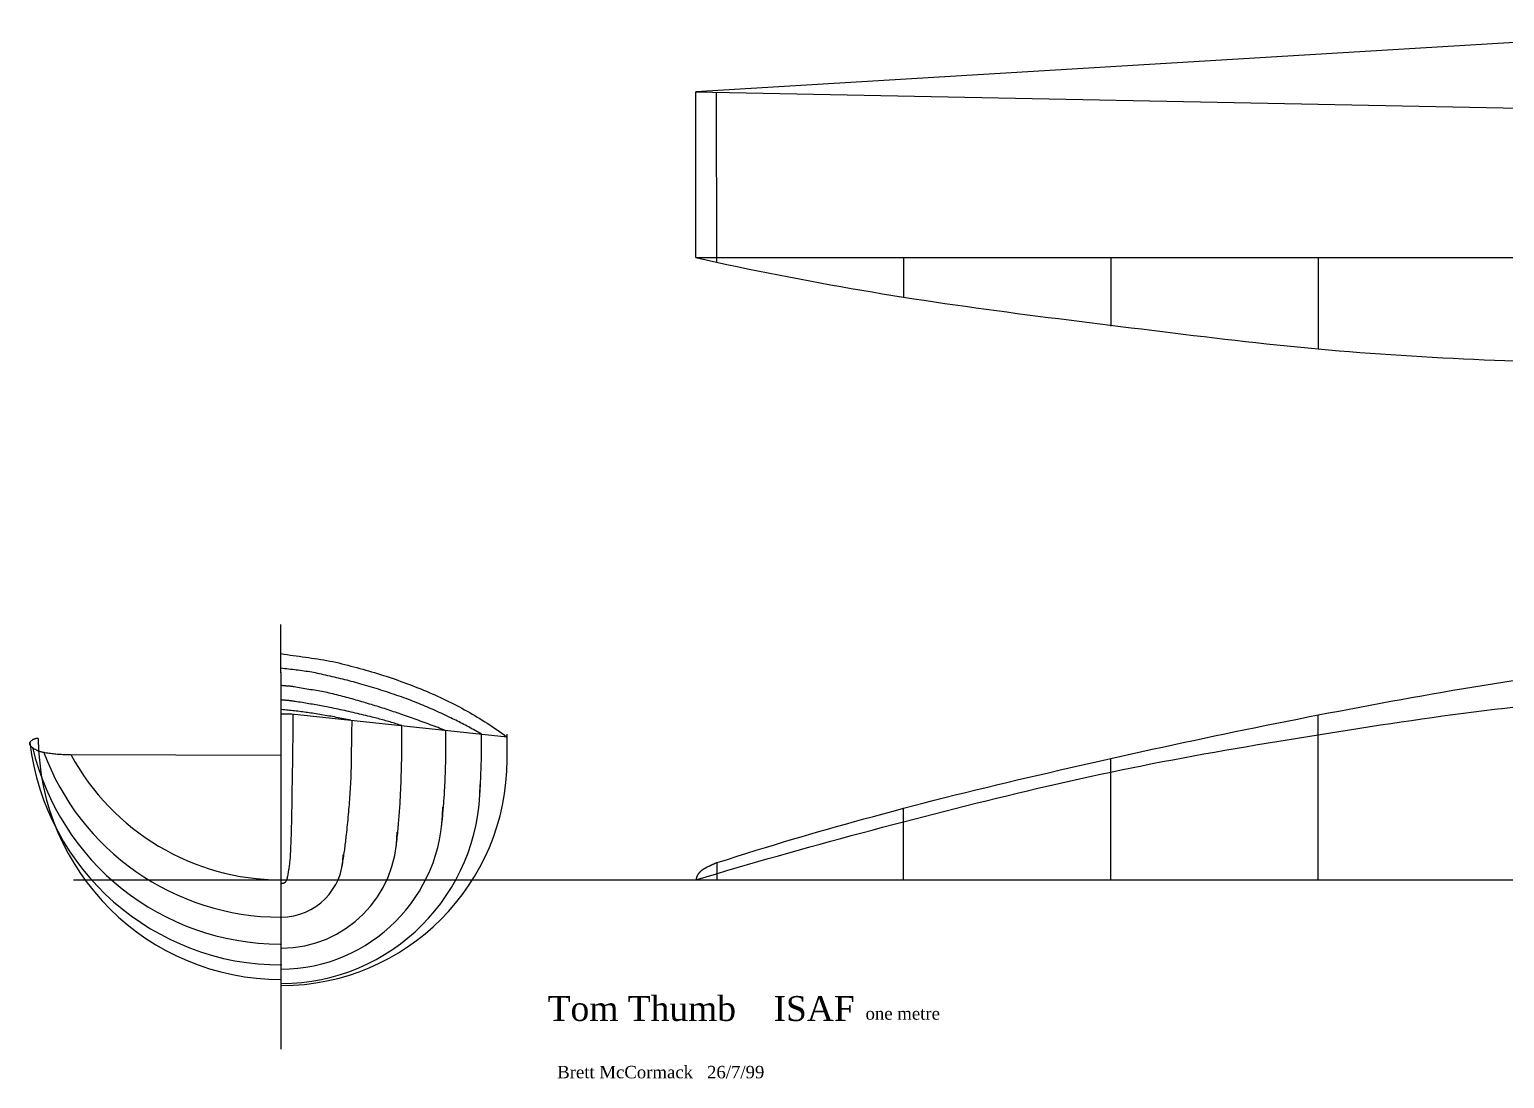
# Model space of a CAD drawing. Extents: x -12 to 127, y -11 to 45.
# Drawn here: x -12.1 to 59, y -9.6 to 41 of the extents above; entities that cross this region are included whole.
import ezdxf
from ezdxf.enums import TextEntityAlignment as Align

# ---------------------------------------------------------------- set-up
doc = ezdxf.new("R2010")
doc.units = 0
doc.layers.get('0').update_dxf_attribs({"linetype": 'CONTINUOUS'})
doc.styles.add('_TCW_TXTSTY_5', font='TIMES.TTF', dxfattribs={"height": 1})
doc.styles.add('_TCW_TXTSTY_6', font='TIMES.TTF', dxfattribs={"height": 2})

# ---------------------------------------------------------------- blocks, each defined once
blk = doc.blocks.new('*C0')
at = {"color": 7, "linetype": 'CONTINUOUS', "flags": 128}
blk.add_lwpolyline([(-11.699702, 6.816544), (-11.722538, 6.818459), (-11.745714, 6.818835), (-11.769133, 6.81772), (-11.792696, 6.815162), (-11.816306, 6.811208), (-11.839865, 6.805907), (-11.863276, 6.799305), (-11.886439, 6.791451), (-11.909257, 6.782393), (-11.931633, 6.772177), (-11.953469, 6.760852), (-11.974666, 6.748465), (-11.995126, 6.735064), (-12.014753, 6.720697), (-12.033447, 6.705411), (-12.051112, 6.689255), (-12.067649, 6.672275), (-12.08296, 6.65452), (-12.096947, 6.636036), (-12.109513, 6.616873), (-12.115676, 6.604557), (-12.11959, 6.591839), (-12.121399, 6.578785), (-12.121249, 6.565463), (-12.119282, 6.551939), (-12.115645, 6.538282), (-12.110481, 6.524559), (-12.103935, 6.510836), (-12.096151, 6.497181), (-12.087274, 6.483662), (-12.077449, 6.470345), (-12.06682, 6.457298), (-12.055531, 6.444588), (-12.043727, 6.432283), (-12.031552, 6.42045), (-12.019151, 6.409155), (-12.006669, 6.398467), (-11.994249, 6.388452), (-11.982037, 6.379179), (-11.970177, 6.370713), (-11.946243, 6.354572), (-11.921907, 6.338939), (-11.897189, 6.323821), (-11.872106, 6.309223), (-11.846678, 6.295153), (-11.820923, 6.281617), (-11.79486, 6.268622), (-11.768508, 6.256175), (-11.741885, 6.244281), (-11.71501, 6.232949), (-11.687901, 6.222183), (-11.660578, 6.211991), (-11.633059, 6.20238), (-11.605363, 6.193356), (-11.577508, 6.184926), (-11.549513, 6.177096), (-11.521397, 6.169872), (-11.493178, 6.163263), (-11.464876, 6.157273), (-11.436508, 6.15191), (-11.371525, 6.140671), (-11.306416, 6.130034), (-11.241188, 6.119999), (-11.175851, 6.110566), (-11.110411, 6.101738), (-11.044879, 6.093514), (-10.979263, 6.085896), (-10.91357, 6.078883), (-10.847809, 6.072477), (-10.781989, 6.066678), (-10.716119, 6.061487), (-10.650206, 6.056905), (-10.58426, 6.052932), (-10.518288, 6.049569), (-10.452299, 6.046817), (-10.386301, 6.044677), (-10.320304, 6.043149), (-10.254315, 6.042234), (-10.188344, 6.041932), (-10.122397, 6.042245)], dxfattribs=at)
blk = doc.blocks.new('*C1')
at = {"color": 7, "linetype": 'CONTINUOUS', "flags": 128}
blk.add_lwpolyline([(2.935875, 0.58304), (2.949418, 0.662083), (2.962704, 0.741174), (2.975731, 0.820311), (2.9885, 0.899493), (3.001011, 0.978719), (3.013263, 1.057988), (3.025257, 1.137298), (3.036991, 1.216648), (3.048467, 1.296036), (3.059683, 1.375462), (3.07064, 1.454925), (3.081337, 1.534422), (3.091774, 1.613953), (3.101951, 1.693517), (3.111868, 1.773111), (3.121525, 1.852735), (3.130921, 1.932388), (3.140056, 2.012069), (3.148931, 2.091775), (3.157544, 2.171506), (3.170362, 2.293064), (3.182952, 2.414649), (3.195309, 2.536261), (3.207427, 2.6579), (3.219299, 2.779566), (3.230921, 2.901257), (3.242286, 3.022973), (3.253388, 3.144714), (3.264222, 3.266479), (3.274781, 3.388269), (3.285059, 3.510081), (3.295051, 3.631916), (3.304751, 3.753774), (3.314153, 3.875653), (3.323251, 3.997554), (3.332038, 4.119476), (3.340511, 4.241418), (3.348661, 4.363381), (3.356484, 4.485362), (3.363973, 4.607363), (3.368767, 4.691884), (3.373034, 4.776428), (3.376813, 4.860992), (3.380146, 4.945576), (3.383071, 5.030178), (3.38563, 5.114795), (3.387861, 5.199426), (3.389805, 5.284069), (3.391501, 5.368722), (3.39299, 5.453384), (3.394311, 5.538053), (3.395505, 5.622726), (3.396612, 5.707403), (3.397671, 5.792081), (3.398722, 5.876758), (3.399805, 5.961433), (3.40096, 6.046105), (3.402228, 6.13077), (3.403647, 6.215428), (3.405259, 6.300077), (3.406655, 6.36958), (3.408017, 6.439083), (3.409344, 6.508587), (3.410637, 6.578092), (3.411895, 6.647598), (3.413119, 6.717104), (3.414309, 6.786611), (3.415465, 6.856119), (3.416586, 6.925627), (3.417673, 6.995135), (3.418726, 7.064644), (3.419744, 7.134154), (3.420728, 7.203664), (3.421677, 7.273175), (3.422592, 7.342686), (3.423473, 7.412197), (3.42432, 7.481709), (3.425132, 7.551221), (3.42591, 7.620733), (3.426653, 7.690246)], dxfattribs=at)
blk = doc.blocks.new('*C2')
at = {"color": 7, "linetype": 'CONTINUOUS', "flags": 128}
blk.add_lwpolyline([(7.743851, 2.565777), (7.752734, 2.650138), (7.761424, 2.73452), (7.769921, 2.818925), (7.778225, 2.90335), (7.786335, 2.987795), (7.794252, 3.072259), (7.801976, 3.156743), (7.809506, 3.241244), (7.816843, 3.325763), (7.823986, 3.410299), (7.830936, 3.494851), (7.837691, 3.579418), (7.844253, 3.664), (7.850622, 3.748597), (7.856796, 3.833206), (7.862777, 3.917829), (7.868563, 4.002464), (7.874156, 4.08711), (7.879555, 4.171767), (7.884759, 4.256434), (7.88967, 4.339951), (7.894336, 4.423481), (7.898765, 4.507025), (7.902966, 4.590582), (7.90695, 4.67415), (7.910724, 4.757729), (7.914297, 4.841318), (7.91768, 4.924916), (7.920881, 5.008523), (7.923909, 5.092137), (7.926773, 5.175758), (7.929482, 5.259384), (7.932047, 5.343016), (7.934474, 5.426651), (7.936775, 5.51029), (7.938957, 5.593932), (7.94103, 5.677575), (7.943004, 5.761219), (7.944886, 5.844863), (7.946687, 5.928506), (7.947972, 5.992659), (7.949125, 6.056816), (7.950143, 6.120976), (7.951029, 6.185139), (7.95178, 6.249305), (7.952399, 6.313473), (7.952884, 6.377642), (7.953236, 6.441813), (7.953454, 6.505985), (7.953539, 6.570157), (7.953491, 6.634329), (7.953309, 6.698501), (7.952994, 6.762672), (7.952545, 6.826842), (7.951963, 6.89101), (7.951248, 6.955176), (7.950399, 7.01934), (7.949417, 7.083501), (7.948301, 7.147658), (7.947052, 7.211812)], dxfattribs=at)
blk = doc.blocks.new('*C3')
at = {"color": 7, "linetype": 'CONTINUOUS', "flags": 128}
blk.add_lwpolyline([(9.585496, 4.072479), (9.590726, 4.15901), (9.595797, 4.245553), (9.600711, 4.332105), (9.605466, 4.418667), (9.610064, 4.505239), (9.614503, 4.59182), (9.618785, 4.678409), (9.622908, 4.765006), (9.626873, 4.851611), (9.63068, 4.938223), (9.634328, 5.024843), (9.637819, 5.111468), (9.641151, 5.198099), (9.644325, 5.284736), (9.647341, 5.371378), (9.650198, 5.458025), (9.652897, 5.544676), (9.655438, 5.63133), (9.657821, 5.717988), (9.660045, 5.804649), (9.661483, 5.865933), (9.662762, 5.927223), (9.663883, 5.988517), (9.664845, 6.049815), (9.66565, 6.111117), (9.666296, 6.172422), (9.666783, 6.233729), (9.667113, 6.295038), (9.667283, 6.356348), (9.667296, 6.417658), (9.66715, 6.478968), (9.666846, 6.540278), (9.666384, 6.601586), (9.665763, 6.662892), (9.664984, 6.724195), (9.664047, 6.785495), (9.662951, 6.846791), (9.661697, 6.908083), (9.660285, 6.96937), (9.658714, 7.030651)], dxfattribs=at)
blk = doc.blocks.new('*C4')
at = {"color": 7, "linetype": 'CONTINUOUS', "flags": 128}
blk.add_lwpolyline([(5.562913, 1.656573), (5.574202, 1.755346), (5.585223, 1.854153), (5.595979, 1.952992), (5.606467, 2.051862), (5.616688, 2.150763), (5.626642, 2.249692), (5.636329, 2.34865), (5.645749, 2.447634), (5.654901, 2.546644), (5.663786, 2.645679), (5.672403, 2.744738), (5.680752, 2.843819), (5.688834, 2.942921), (5.696648, 3.042044), (5.704194, 3.141186), (5.711472, 3.240347), (5.718482, 3.339524), (5.725224, 3.438718), (5.731697, 3.537927), (5.737902, 3.637149), (5.744533, 3.748499), (5.750812, 3.859869), (5.756754, 3.971258), (5.762373, 4.082665), (5.767685, 4.194088), (5.772704, 4.305527), (5.777445, 4.416979), (5.781923, 4.528445), (5.786152, 4.639921), (5.790147, 4.751408), (5.793922, 4.862905), (5.797494, 4.974409), (5.800876, 5.085919), (5.804082, 5.197436), (5.807129, 5.308956), (5.81003, 5.420479), (5.8128, 5.532004), (5.815454, 5.643529), (5.818007, 5.755054), (5.820473, 5.866577), (5.822097, 5.945076), (5.823551, 6.023579), (5.824834, 6.102088), (5.825948, 6.1806), (5.826891, 6.259115), (5.827664, 6.337633), (5.828267, 6.416154), (5.8287, 6.494676), (5.828963, 6.573199), (5.829056, 6.651723), (5.828978, 6.730247), (5.828731, 6.80877), (5.828313, 6.887292), (5.827725, 6.965813), (5.826967, 7.044331), (5.826039, 7.122847), (5.824941, 7.201359), (5.823672, 7.279868), (5.822234, 7.358372), (5.820625, 7.436871)], dxfattribs=at)
blk = doc.blocks.new('*C5')
at = {"color": 7, "linetype": 'CONTINUOUS', "flags": 128}
blk.add_lwpolyline([(-0.002073, 10.907321), (0.145935, 10.88389), (0.293863, 10.861457), (0.441708, 10.83984), (0.589462, 10.818859), (0.73712, 10.798332), (0.884676, 10.778078), (1.032125, 10.757915), (1.179459, 10.737662), (1.326675, 10.717138), (1.473765, 10.696161), (1.620724, 10.674551), (1.767546, 10.652124), (1.914226, 10.628702), (2.060757, 10.604101), (2.207134, 10.578142), (2.353351, 10.550641), (2.499401, 10.521419), (2.64528, 10.490293), (2.790981, 10.457083), (2.936499, 10.421607), (3.080252, 10.385131), (3.223918, 10.3482), (3.367483, 10.310784), (3.510932, 10.272852), (3.654248, 10.234376), (3.797418, 10.195325), (3.940425, 10.15567), (4.083256, 10.11538), (4.225895, 10.074427), (4.368326, 10.03278), (4.510535, 9.990409), (4.652507, 9.947286), (4.794227, 9.903379), (4.935679, 9.858659), (5.076848, 9.813097), (5.21772, 9.766663), (5.358279, 9.719326), (5.49851, 9.671058), (5.638398, 9.621828), (5.777928, 9.571607), (5.915828, 9.521056), (6.053533, 9.469849), (6.191022, 9.417962), (6.328272, 9.365366), (6.465261, 9.312036), (6.601967, 9.257945), (6.738367, 9.203066), (6.87444, 9.147374), (7.010162, 9.09084), (7.145512, 9.033439), (7.280468, 8.975145), (7.415007, 8.91593), (7.549106, 8.855768), (7.682745, 8.794633), (7.8159, 8.732498), (7.948549, 8.669336), (8.08067, 8.605122), (8.212241, 8.539827), (8.343239, 8.473426), (8.473642, 8.405893), (8.599041, 8.339627), (8.723959, 8.272379), (8.848386, 8.204156), (8.972309, 8.134965), (9.09572, 8.064811), (9.218606, 7.993702), (9.340959, 7.921645), (9.462766, 7.848645), (9.584018, 7.77471), (9.704704, 7.699847), (9.824812, 7.624061), (9.944333, 7.54736), (10.063256, 7.46975), (10.181571, 7.391239), (10.299266, 7.311831), (10.416331, 7.231535), (10.532755, 7.150357), (10.648528, 7.068303), (10.763639, 6.98538), (10.878078, 6.901595)], dxfattribs=at)
blk = doc.blocks.new('*C6')
at = {"color": 7, "linetype": 'CONTINUOUS', "flags": 128}
blk.add_lwpolyline([(9.661992, 7.030304), (9.586052, 7.074226), (9.509921, 7.117832), (9.433602, 7.16112), (9.357096, 7.204089), (9.280406, 7.246737), (9.203535, 7.289065), (9.126483, 7.33107), (9.049253, 7.372752), (8.971847, 7.414109), (8.894267, 7.455141), (8.816515, 7.495847), (8.738593, 7.536225), (8.660504, 7.576274), (8.582249, 7.615993), (8.503831, 7.655381), (8.425251, 7.694438), (8.346511, 7.733161), (8.267614, 7.77155), (8.188562, 7.809604), (8.109356, 7.847321), (8.012465, 7.893084), (7.915458, 7.938635), (7.818327, 7.983951), (7.721068, 8.02901), (7.623674, 8.073792), (7.526137, 8.118273), (7.428453, 8.162433), (7.330614, 8.206249), (7.232615, 8.2497), (7.134449, 8.292764), (7.036109, 8.335419), (6.93759, 8.377644), (6.838885, 8.419416), (6.739988, 8.460713), (6.640892, 8.501515), (6.541591, 8.541799), (6.442079, 8.581543), (6.34235, 8.620726), (6.242396, 8.659326), (6.142213, 8.697321), (6.032095, 8.738317), (5.92174, 8.778667), (5.81116, 8.8184), (5.700366, 8.857541), (5.589369, 8.89612), (5.478182, 8.934163), (5.366815, 8.971697), (5.25528, 9.008751), (5.143589, 9.045352), (5.031752, 9.081527), (4.919782, 9.117303), (4.80769, 9.152708), (4.695486, 9.18777), (4.583184, 9.222516), (4.470794, 9.256973), (4.358327, 9.29117), (4.245796, 9.325132), (4.133211, 9.358889), (4.020584, 9.392467), (3.907927, 9.425893), (3.803468, 9.456463), (3.699591, 9.486163), (3.596221, 9.515051), (3.493284, 9.543181), (3.390703, 9.57061), (3.288405, 9.597393), (3.186312, 9.623587), (3.084351, 9.649247), (2.982445, 9.674429), (2.88052, 9.699189), (2.7785, 9.723584), (2.67631, 9.747668), (2.573876, 9.771499), (2.47112, 9.795131), (2.367969, 9.818621), (2.264347, 9.842024), (2.160178, 9.865397), (2.055388, 9.888796), (1.949901, 9.912276), (1.843642, 9.935893), (1.753186, 9.95538), (1.6623, 9.973788), (1.571025, 9.991189), (1.479399, 10.007655), (1.387462, 10.023259), (1.295254, 10.038073), (1.202814, 10.05217), (1.110181, 10.065621), (1.017395, 10.078499), (0.924496, 10.090877), (0.831522, 10.102826), (0.738513, 10.11442), (0.64551, 10.12573), (0.55255, 10.136829), (0.459674, 10.147789), (0.36692, 10.158682), (0.27433, 10.169581), (0.181941, 10.180558), (0.089794, 10.191686), (-0.002073, 10.203036)], dxfattribs=at)
blk = doc.blocks.new('*C7')
at = {"color": 7, "linetype": 'CONTINUOUS', "flags": 128}
blk.add_lwpolyline([(7.947443, 7.191764), (7.852928, 7.228562), (7.758346, 7.265193), (7.663699, 7.301657), (7.568987, 7.337955), (7.474209, 7.374085), (7.379368, 7.410049), (7.284462, 7.445845), (7.189493, 7.481474), (7.094461, 7.516935), (6.999366, 7.552228), (6.904209, 7.587353), (6.80899, 7.62231), (6.71371, 7.657099), (6.618369, 7.691719), (6.522967, 7.726171), (6.427506, 7.760453), (6.331985, 7.794567), (6.236405, 7.828512), (6.140767, 7.862287), (6.04507, 7.895893), (5.956981, 7.926675), (5.868846, 7.957337), (5.780664, 7.987869), (5.692431, 8.018264), (5.604147, 8.048513), (5.515809, 8.078606), (5.427414, 8.108535), (5.338961, 8.138292), (5.250448, 8.167868), (5.161872, 8.197254), (5.073232, 8.226441), (4.984525, 8.255421), (4.895749, 8.284185), (4.806902, 8.312724), (4.717982, 8.341029), (4.628987, 8.369092), (4.539915, 8.396905), (4.450763, 8.424458), (4.36153, 8.451742), (4.272213, 8.47875), (4.176233, 8.50751), (4.081185, 8.535791), (3.986957, 8.563614), (3.893436, 8.591002), (3.800512, 8.61798), (3.708073, 8.644568), (3.616006, 8.67079), (3.5242, 8.696669), (3.432543, 8.722228), (3.340924, 8.747489), (3.249231, 8.772476), (3.157352, 8.79721), (3.065175, 8.821715), (2.972589, 8.846014), (2.879481, 8.870129), (2.78574, 8.894084), (2.691255, 8.9179), (2.595913, 8.941602), (2.499603, 8.965211), (2.402213, 8.98875), (2.317327, 9.008497), (2.23133, 9.027333), (2.144339, 9.04534), (2.056476, 9.062601), (1.967858, 9.079198), (1.878606, 9.095214), (1.78884, 9.11073), (1.698678, 9.12583), (1.608239, 9.140595), (1.517645, 9.155107), (1.427012, 9.16945), (1.336463, 9.183704), (1.246114, 9.197954), (1.156087, 9.21228), (1.066501, 9.226766), (0.977474, 9.241493), (0.889127, 9.256544), (0.801579, 9.272001), (0.714948, 9.287947), (0.629356, 9.304464), (0.597816, 9.310345), (0.566273, 9.315554), (0.534726, 9.320162), (0.503176, 9.324244), (0.471622, 9.327871), (0.440066, 9.331117), (0.408506, 9.334055), (0.376942, 9.336757), (0.345375, 9.339296), (0.313805, 9.341746), (0.282232, 9.344178), (0.250656, 9.346666), (0.219076, 9.349282), (0.187493, 9.352101), (0.155906, 9.355193), (0.124317, 9.358633), (0.092724, 9.362493), (0.061128, 9.366845), (0.029529, 9.371764), (-0.002073, 9.377321)], dxfattribs=at)
blk = doc.blocks.new('*C8')
at = {"color": 7, "linetype": 'CONTINUOUS', "flags": 128}
blk.add_lwpolyline([(5.826686, 7.436229), (5.755716, 7.459036), (5.684668, 7.481607), (5.613541, 7.503943), (5.542338, 7.526044), (5.47106, 7.547908), (5.399707, 7.569536), (5.328282, 7.590928), (5.256784, 7.612082), (5.185216, 7.632999), (5.113578, 7.653678), (5.041872, 7.674119), (4.970099, 7.694322), (4.89826, 7.714286), (4.826357, 7.734011), (4.75439, 7.753497), (4.68236, 7.772742), (4.610269, 7.791748), (4.538119, 7.810513), (4.465909, 7.829038), (4.393642, 7.847321), (4.292184, 7.872676), (4.190662, 7.897782), (4.089077, 7.922639), (3.98743, 7.94725), (3.885722, 7.971615), (3.783955, 7.995737), (3.682129, 8.019617), (3.580246, 8.043256), (3.478308, 8.066657), (3.376314, 8.08982), (3.274267, 8.112748), (3.172168, 8.135442), (3.070018, 8.157903), (2.967819, 8.180133), (2.86557, 8.202133), (2.763274, 8.223906), (2.660933, 8.245453), (2.558546, 8.266774), (2.456115, 8.287873), (2.353642, 8.30875), (2.270262, 8.325486), (2.186823, 8.341927), (2.103328, 8.358083), (2.01978, 8.373967), (1.93618, 8.389588), (1.852533, 8.404959), (1.76884, 8.420091), (1.685105, 8.434995), (1.60133, 8.449682), (1.517517, 8.464164), (1.43367, 8.478452), (1.34979, 8.492558), (1.265882, 8.506492), (1.181946, 8.520266), (1.097987, 8.533891), (1.014007, 8.547378), (0.930008, 8.560739), (0.845993, 8.573985), (0.761965, 8.587128), (0.677927, 8.600178), (0.644223, 8.605314), (0.610492, 8.610294), (0.576735, 8.615117), (0.542954, 8.619783), (0.509149, 8.624293), (0.475322, 8.628646), (0.441473, 8.632841), (0.407604, 8.636879), (0.373716, 8.64076), (0.33981, 8.644484), (0.305887, 8.64805), (0.271948, 8.651458), (0.237995, 8.654709), (0.204028, 8.657802), (0.170048, 8.660736), (0.136057, 8.663513), (0.102055, 8.666131), (0.068045, 8.668591), (0.034026, 8.670892), (0, 8.673035)], dxfattribs=at)
blk = doc.blocks.new('*C9')
at = {"color": 7, "linetype": 'CONTINUOUS', "flags": 128}
blk.add_lwpolyline([(3.37304, 7.69592), (3.284862, 7.714233), (3.196632, 7.73231), (3.108352, 7.750153), (3.020022, 7.76776), (2.931644, 7.785132), (2.843218, 7.802267), (2.754746, 7.819167), (2.666227, 7.835831), (2.577664, 7.852259), (2.489057, 7.86845), (2.400407, 7.884404), (2.311716, 7.900122), (2.222983, 7.915603), (2.13421, 7.930847), (2.045398, 7.945854), (1.956548, 7.960623), (1.86766, 7.975154), (1.778736, 7.989448), (1.689777, 8.003503), (1.600784, 8.017321), (1.522165, 8.029298), (1.443508, 8.041039), (1.364812, 8.052541), (1.286079, 8.063806), (1.207311, 8.074833), (1.128507, 8.085622), (1.04967, 8.096173), (0.9708, 8.106485), (0.891899, 8.11656), (0.812967, 8.126396), (0.734006, 8.135993), (0.655017, 8.145351), (0.576, 8.154471), (0.496957, 8.163351), (0.41789, 8.171993), (0.338798, 8.180395), (0.259683, 8.188557), (0.180547, 8.19648), (0.10139, 8.204164), (0.022213, 8.211607)], dxfattribs=at)
blk = doc.blocks.new('*C10')
at = {"color": 7, "linetype": 'CONTINUOUS', "flags": 128}
blk.add_lwpolyline([(21.0286, 0.829109), (21.517433, 0.986285), (21.9928, 1.137757), (22.456239, 1.284018), (22.909287, 1.425558), (23.353483, 1.562872), (23.790364, 1.69645), (24.22147, 1.826785), (24.648337, 1.95437), (25.072503, 2.079696), (25.495508, 2.203255), (25.918888, 2.325541), (26.344183, 2.447045), (26.772929, 2.56826), (27.206665, 2.689677), (27.646929, 2.811789), (28.095259, 2.935088), (28.553193, 3.060066), (29.022269, 3.187216), (29.504026, 3.31703), (30, 3.45), (30.496973, 3.581959), (30.99441, 3.712142), (31.492285, 3.840635), (31.990577, 3.967525), (32.489259, 4.092896), (32.988308, 4.216836), (33.4877, 4.339431), (33.98741, 4.460768), (34.487415, 4.580931), (34.987691, 4.700009), (35.488212, 4.818086), (35.988956, 4.935249), (36.489897, 5.051584), (36.991012, 5.167178), (37.492277, 5.282117), (37.993667, 5.396487), (38.495159, 5.510373), (38.996728, 5.623864), (39.498349, 5.737044), (40, 5.85), (40.498516, 5.961853), (40.997176, 6.073099), (41.495981, 6.18372), (41.994934, 6.293695), (42.494037, 6.403007), (42.993292, 6.511635), (43.492701, 6.619561), (43.992267, 6.726766), (44.49199, 6.83323), (44.991875, 6.938934), (45.491921, 7.04386), (45.992132, 7.147988), (46.49251, 7.2513), (46.993057, 7.353775), (47.493775, 7.455395), (47.994665, 7.556141), (48.495731, 7.655993), (48.996974, 7.754933), (49.498396, 7.852942), (50, 7.95), (50.498496, 8.045765), (50.997095, 8.141108), (51.495806, 8.235955), (51.994639, 8.33023), (52.493603, 8.42386), (52.992707, 8.516769), (53.49196, 8.608882), (53.991371, 8.700126), (54.490949, 8.790425), (54.990705, 8.879704), (55.490646, 8.96789), (55.990783, 9.054906), (56.491123, 9.140679), (56.991677, 9.225134), (57.492454, 9.308196), (57.993463, 9.389791), (58.494713, 9.469843), (58.996213, 9.548279), (59.497972, 9.625023), (60, 9.7), (60.498321, 9.772639), (60.996883, 9.843625), (61.495675, 9.91301), (61.994688, 9.980849), (62.493909, 10.047197), (62.993328, 10.112106), (63.492935, 10.175631), (63.992718, 10.237825), (64.492668, 10.298743), (64.992772, 10.358438), (65.493022, 10.416964), (65.993405, 10.474376), (66.493911, 10.530726), (66.99453, 10.58607), (67.49525, 10.64046), (67.996061, 10.693951), (68.496952, 10.746597), (68.997913, 10.798451), (69.498933, 10.849567), (70, 10.9), (70.499162, 10.949418), (70.99843, 10.997848), (71.4978, 11.045291), (71.997271, 11.091745), (72.496838, 11.13721), (72.996499, 11.181685), (73.496252, 11.22517), (73.996093, 11.267663), (74.496019, 11.309164), (74.996028, 11.349673), (75.496116, 11.389188), (75.99628, 11.427708), (76.496518, 11.465234), (76.996827, 11.501765), (77.497203, 11.537299), (77.997645, 11.571836), (78.498148, 11.605375), (78.99871, 11.637916), (79.499329, 11.669458), (80, 11.7), (80.499532, 11.72971), (80.999125, 11.758851), (81.498776, 11.787346), (81.998484, 11.815121), (82.498247, 11.8421), (82.998062, 11.868207), (83.497929, 11.893368), (83.997845, 11.917507), (84.497808, 11.940548), (84.997817, 11.962416), (85.497869, 11.983036), (85.997963, 12.002332), (86.498098, 12.020229), (86.99827, 12.036651), (87.498479, 12.051524), (87.998721, 12.064771), (88.498997, 12.076318), (88.999303, 12.086089), (89.499638, 12.094008), (90, 12.1), (90.500099, 12.104368), (91.000239, 12.107445), (91.500413, 12.109194), (92.000611, 12.109579), (92.500825, 12.108562), (93.001045, 12.106107), (93.501264, 12.102176), (94.001473, 12.096733), (94.501662, 12.08974), (95.001824, 12.081162), (95.501949, 12.07096), (96.002029, 12.059098), (96.502055, 12.045538), (97.002019, 12.030245), (97.501911, 12.013181), (98.001724, 11.994308), (98.501448, 11.973591), (99.001074, 11.950992), (99.500594, 11.926474), (100, 11.9), (100.501171, 11.871049), (101.002163, 11.839444), (101.502986, 11.805344), (102.003649, 11.768911), (102.504161, 11.730306), (103.004531, 11.689689), (103.504769, 11.647223), (104.004884, 11.603066), (104.504884, 11.557382), (105.00478, 11.51033), (105.50458, 11.462071), (106.004293, 11.412766), (106.50393, 11.362577), (107.003498, 11.311664), (107.503008, 11.260188), (108.002469, 11.208311), (108.501889, 11.156192), (109.001278, 11.103994), (109.500645, 11.051876), (110, 11), (110.500705, 10.949396), (111.001345, 10.901054), (111.501916, 10.854651), (112.002419, 10.80986), (112.502852, 10.766354), (113.003213, 10.723809), (113.503501, 10.681898), (114.003715, 10.640296), (114.503853, 10.598677), (115.003914, 10.556715), (115.503897, 10.514085), (116.003801, 10.47046), (116.503623, 10.425515), (117.003363, 10.378923), (117.50302, 10.33036), (118.002591, 10.279499), (118.502076, 10.226015), (119.001474, 10.169582), (119.500782, 10.109873), (120, 10.046564)], dxfattribs=at)
blk = doc.blocks.new('*C11')
at = {"color": 7, "linetype": 'CONTINUOUS', "flags": 128}
blk.add_lwpolyline([(20, 0), (20.497447, 0.148833), (20.995178, 0.296741), (21.493191, 0.443722), (21.991483, 0.589777), (22.490051, 0.734904), (22.988894, 0.879102), (23.488008, 1.022372), (23.987391, 1.164712), (24.48704, 1.306121), (24.986952, 1.446599), (25.487126, 1.586145), (25.987558, 1.724758), (26.488245, 1.862438), (26.989186, 1.999184), (27.490377, 2.134995), (27.991816, 2.26987), (28.493501, 2.403809), (28.995428, 2.536811), (29.497595, 2.668875), (30, 2.8), (30.497729, 2.929155), (30.995617, 3.057789), (31.49368, 3.185831), (31.991929, 3.313205), (32.490378, 3.439837), (32.989039, 3.565653), (33.487927, 3.69058), (33.987054, 3.814543), (34.486432, 3.937469), (34.986077, 4.059283), (35.485999, 4.179911), (35.986214, 4.299279), (36.486733, 4.417314), (36.987569, 4.533942), (37.488737, 4.649087), (37.990249, 4.762677), (38.492118, 4.874637), (38.994358, 4.984894), (39.496981, 5.093373), (40, 5.2), (40.497386, 5.303467), (40.995151, 5.405097), (41.493278, 5.504958), (41.991749, 5.60312), (42.490547, 5.699655), (42.989655, 5.794632), (43.489056, 5.888121), (43.988732, 5.980193), (44.488665, 6.070917), (44.988839, 6.160363), (45.489237, 6.248603), (45.98984, 6.335705), (46.490632, 6.42174), (46.991595, 6.506778), (47.492712, 6.59089), (47.993965, 6.674145), (48.495338, 6.756613), (48.996813, 6.838365), (49.498373, 6.919471), (50, 7), (50.49859, 7.079516), (50.997294, 7.158484), (51.496118, 7.236827), (51.995067, 7.31447), (52.494147, 7.391337), (52.993364, 7.467354), (53.492723, 7.542445), (53.992231, 7.616534), (54.491893, 7.689546), (54.991715, 7.761405), (55.491703, 7.832036), (55.991862, 7.901364), (56.492199, 7.969312), (56.992718, 8.035806), (57.493426, 8.100771), (57.994329, 8.164129), (58.495432, 8.225807), (58.996741, 8.285728), (59.498262, 8.343818), (60, 8.4), (60.498681, 8.454108), (60.997541, 8.50674), (61.496572, 8.557895), (61.995769, 8.607572), (62.495124, 8.655768), (62.994631, 8.702483), (63.494283, 8.747714), (63.994074, 8.79146), (64.493997, 8.83372), (64.994046, 8.874491), (65.494214, 8.913772), (65.994495, 8.951562), (66.494881, 8.987859), (66.995367, 9.022662), (67.495945, 9.055968), (67.99661, 9.087776), (68.497355, 9.118085), (68.998172, 9.146893), (69.499056, 9.174199), (70, 9.2), (70.499523, 9.224108), (70.999134, 9.246508), (71.498828, 9.267237), (71.998599, 9.286333), (72.498438, 9.303833), (72.998341, 9.319774), (73.498301, 9.334192), (73.998311, 9.347126), (74.498365, 9.358611), (74.998456, 9.368686), (75.498578, 9.377387), (75.998724, 9.384751), (76.498888, 9.390816), (76.999064, 9.395619), (77.499245, 9.399196), (77.999425, 9.401585), (78.499596, 9.402822), (78.999754, 9.402946), (79.499891, 9.401993), (80, 9.4), (80.500229, 9.396991), (81.000475, 9.392941), (81.500731, 9.387813), (82.000991, 9.381571), (82.501246, 9.374178), (83.001491, 9.365596), (83.501719, 9.355789), (84.001922, 9.344719), (84.502095, 9.332351), (85.002229, 9.318646), (85.50232, 9.303569), (86.002358, 9.287082), (86.502339, 9.269148), (87.002254, 9.24973), (87.502098, 9.228792), (88.001863, 9.206296), (88.501543, 9.182206), (89.00113, 9.156484), (89.500618, 9.129095), (90, 9.1), (90.501129, 9.06953), (91.002262, 9.038181), (91.50338, 9.005844), (92.004461, 8.972413), (92.505486, 8.937777), (93.006432, 8.901828), (93.50728, 8.864459), (94.00801, 8.82556), (94.5086, 8.785024), (95.00903, 8.742741), (95.509279, 8.698603), (96.009327, 8.652502), (96.509154, 8.604329), (97.008738, 8.553976), (97.508059, 8.501334), (98.007097, 8.446296), (98.50583, 8.388751), (99.004239, 8.328593), (99.502302, 8.265712), (100, 8.2), (100.504552, 8.134763), (101.011008, 8.074182), (101.518969, 8.017046), (102.02804, 7.962145), (102.537823, 7.908269), (103.04792, 7.854207), (103.557936, 7.798749), (104.067472, 7.740683), (104.576132, 7.678801), (105.083519, 7.611892), (105.589235, 7.538745), (106.092884, 7.458149), (106.594069, 7.368895), (107.092392, 7.269771), (107.587456, 7.159569), (108.078864, 7.037076), (108.56622, 6.901083), (109.049126, 6.75038), (109.527185, 6.583756), (110, 6.4), (110.547566, 6.169571), (111.091583, 5.92878), (111.631807, 5.677784), (112.167997, 5.416737), (112.699908, 5.145796), (113.227297, 4.865114), (113.749923, 4.574849), (114.267542, 4.275156), (114.779911, 3.966189), (115.286787, 3.648105), (115.787928, 3.321058), (116.283089, 2.985205), (116.772029, 2.640701), (117.254505, 2.287702), (117.730273, 1.926362), (118.199091, 1.556837), (118.660716, 1.179283), (119.114904, 0.793855), (119.561413, 0.400709), (120, 0)], dxfattribs=at)
blk = doc.blocks.new('*C12')
at = {"color": 7, "linetype": 'CONTINUOUS', "flags": 128}
blk.add_lwpolyline([(20, 30), (20.497063, 29.890615), (20.994476, 29.782736), (21.492233, 29.676365), (21.990327, 29.571503), (22.488751, 29.468151), (22.987498, 29.366311), (23.486561, 29.265983), (23.985933, 29.16717), (24.485607, 29.069873), (24.985577, 28.974092), (25.485835, 28.879829), (25.986375, 28.787086), (26.48719, 28.695864), (26.988272, 28.606163), (27.489615, 28.517987), (27.991212, 28.431335), (28.493056, 28.346209), (28.99514, 28.26261), (29.497457, 28.18054), (30, 28.1), (30.49792, 28.021808), (30.996038, 27.945193), (31.494327, 27.870078), (31.99276, 27.796387), (32.49131, 27.724041), (32.989951, 27.652964), (33.488656, 27.583079), (33.987397, 27.51431), (34.486147, 27.446578), (34.984881, 27.379808), (35.48357, 27.313922), (35.982188, 27.248843), (36.480708, 27.184494), (36.979103, 27.120799), (37.477346, 27.057679), (37.97541, 26.995059), (38.473269, 26.932861), (38.970895, 26.871009), (39.468262, 26.809424), (39.965342, 26.748031), (40.470734, 26.685553), (40.975383, 26.623016), (41.479348, 26.56052), (41.982691, 26.498162), (42.485469, 26.436042), (42.987743, 26.374259), (43.489572, 26.312912), (43.991016, 26.252099), (44.492134, 26.191919), (44.992987, 26.132471), (45.493633, 26.073854), (45.994133, 26.016166), (46.494545, 25.959508), (46.99493, 25.903977), (47.495347, 25.849672), (47.995856, 25.796692), (48.496516, 25.745136), (48.997387, 25.695103), (49.498528, 25.646691), (50, 25.6), (50.49891, 25.555351), (50.997985, 25.512459), (51.497217, 25.471289), (51.996598, 25.431804), (52.496118, 25.393968), (52.995769, 25.357747), (53.495544, 25.323103), (53.995433, 25.290001), (54.495429, 25.258405), (54.995523, 25.228279), (55.495706, 25.199588), (55.99597, 25.172295), (56.496308, 25.146365), (56.996709, 25.121762), (57.497167, 25.09845), (57.997672, 25.076393), (58.498216, 25.055556), (58.998791, 25.035902), (59.499389, 25.017395), (60, 25), (60.499757, 24.984051), (60.999565, 24.9698), (61.49942, 24.95718), (61.999317, 24.946124), (62.499253, 24.936564), (62.999222, 24.928433), (63.499221, 24.921662), (63.999246, 24.916186), (64.499292, 24.911935), (64.999355, 24.908843), (65.499431, 24.906842), (65.999516, 24.905864), (66.499605, 24.905843), (66.999694, 24.90671), (67.49978, 24.908398), (67.999857, 24.91084), (68.499922, 24.913967), (68.99997, 24.917713), (69.499998, 24.92201), (70, 24.926791), (70.500167, 24.932084), (71.000343, 24.93799), (71.500524, 24.944553), (72.000704, 24.951818), (72.50088, 24.95983), (73.001046, 24.968633), (73.5012, 24.978272), (74.001336, 24.988793), (74.50145, 25.000238), (75.001538, 25.012654), (75.501595, 25.026085), (76.001617, 25.040575), (76.501599, 25.056169), (77.001537, 25.072912), (77.501427, 25.090849), (78.001265, 25.110024), (78.501045, 25.130482), (79.000764, 25.152268), (79.500417, 25.175425), (80, 25.2), (80.50068, 25.226169), (81.001272, 25.253912), (81.501779, 25.283156), (82.002205, 25.313829), (82.50255, 25.345858), (83.002819, 25.37917), (83.503014, 25.413693), (84.003138, 25.449354), (84.503192, 25.486081), (85.00318, 25.523801), (85.503105, 25.562441), (86.002969, 25.601929), (86.502774, 25.642191), (87.002524, 25.683157), (87.50222, 25.724752), (88.001866, 25.766904), (88.501465, 25.809541), (89.001018, 25.852589), (89.500529, 25.895977), (90, 25.939632), (90.500607, 25.983885), (91.001148, 26.028899), (91.501624, 26.074658), (92.002036, 26.121148), (92.502382, 26.168355), (93.002664, 26.216264), (93.502882, 26.26486), (94.003035, 26.314128), (94.503126, 26.364055), (95.003153, 26.414624), (95.503116, 26.465822), (96.003018, 26.517634), (96.502856, 26.570046), (97.002633, 26.623041), (97.502347, 26.676607), (98.002, 26.730728), (98.501591, 26.78539), (99.001122, 26.840578), (99.500591, 26.896276), (100, 26.952472), (100.50071, 27.008981), (101.001452, 27.065411), (101.502209, 27.121879), (102.002961, 27.1785), (102.503693, 27.23539), (103.004385, 27.292666), (103.50502, 27.350444), (104.00558, 27.408839), (104.506048, 27.467968), (105.006405, 27.527947), (105.506635, 27.588891), (106.006718, 27.650917), (106.506638, 27.714142), (107.006376, 27.77868), (107.505915, 27.844648), (108.005238, 27.912162), (108.504325, 27.981338), (109.00316, 28.052293), (109.501724, 28.125141), (110, 28.2), (110.502143, 28.277206), (111.004094, 28.355764), (111.505846, 28.435675), (112.007394, 28.516935), (112.508732, 28.599546), (113.009856, 28.683505), (113.510759, 28.768812), (114.011437, 28.855465), (114.511884, 28.943465), (115.012094, 29.032809), (115.512063, 29.123497), (116.011784, 29.215528), (116.511253, 29.308901), (117.010463, 29.403614), (117.50941, 29.499668), (118.008087, 29.59706), (118.506491, 29.695791), (119.004614, 29.795858), (119.502452, 29.897262), (120, 30)], dxfattribs=at)
blk = doc.blocks.new('*C15')
at = {"color": 7, "linetype": 'CONTINUOUS', "flags": 128}
blk.add_lwpolyline([(21.010964, 0.823538), (20.994516, 0.816957), (20.97809, 0.810316), (20.961688, 0.803616), (20.945309, 0.796856), (20.928954, 0.790038), (20.912623, 0.783161), (20.896316, 0.776225), (20.880034, 0.769231), (20.863777, 0.762178), (20.847545, 0.755066), (20.831339, 0.747897), (20.815159, 0.74067), (20.799005, 0.733384), (20.782878, 0.726041), (20.766777, 0.71864), (20.750704, 0.711182), (20.734658, 0.703667), (20.71864, 0.696094), (20.70265, 0.688464), (20.686688, 0.680777), (20.669259, 0.67235), (20.651825, 0.66392), (20.63439, 0.655479), (20.616962, 0.647016), (20.599546, 0.638522), (20.582149, 0.629987), (20.564776, 0.621403), (20.547434, 0.612758), (20.530128, 0.604043), (20.512866, 0.59525), (20.495652, 0.586367), (20.478494, 0.577386), (20.461396, 0.568296), (20.444366, 0.559089), (20.427408, 0.549755), (20.410531, 0.540283), (20.393738, 0.530664), (20.377038, 0.52089), (20.360434, 0.510949), (20.343935, 0.500832), (20.335456, 0.495459), (20.327077, 0.489934), (20.318793, 0.484264), (20.310602, 0.478455), (20.302501, 0.472514), (20.294487, 0.466449), (20.286557, 0.460265), (20.278707, 0.453971), (20.270936, 0.447572), (20.263238, 0.441077), (20.255613, 0.434491), (20.248055, 0.427822), (20.240564, 0.421077), (20.233134, 0.414262), (20.225764, 0.407384), (20.21845, 0.400451), (20.211189, 0.393469), (20.203979, 0.386445), (20.196815, 0.379387), (20.189696, 0.3723), (20.183488, 0.366016), (20.177353, 0.359658), (20.171291, 0.353228), (20.165301, 0.346727), (20.159381, 0.34016), (20.153531, 0.333527), (20.147749, 0.326832), (20.142034, 0.320077), (20.136385, 0.313264), (20.130802, 0.306395), (20.125282, 0.299474), (20.119825, 0.292502), (20.11443, 0.285482), (20.109096, 0.278417), (20.103821, 0.271308), (20.098604, 0.264158), (20.093445, 0.25697), (20.088343, 0.249746), (20.083295, 0.242488), (20.078302, 0.235199), (20.075975, 0.231681), (20.073738, 0.228108), (20.071587, 0.224482), (20.069516, 0.220808), (20.067523, 0.217089), (20.065602, 0.213327), (20.06375, 0.209527), (20.061962, 0.20569), (20.060235, 0.201822), (20.058564, 0.197925), (20.056945, 0.194002), (20.055374, 0.190056), (20.053847, 0.186092), (20.052359, 0.182111), (20.050906, 0.178118), (20.049485, 0.174116), (20.04809, 0.170107), (20.046719, 0.166096), (20.045366, 0.162086), (20.044027, 0.158079), (20.041455, 0.150287), (20.038921, 0.142482), (20.036426, 0.134663), (20.03397, 0.126832), (20.031552, 0.118988), (20.029173, 0.111131), (20.026834, 0.103262), (20.024533, 0.095382), (20.022271, 0.08749), (20.020049, 0.079587), (20.017866, 0.071672), (20.015722, 0.063748), (20.013618, 0.055812), (20.011553, 0.047867), (20.009528, 0.039912), (20.007542, 0.031947), (20.005597, 0.023974), (20.003691, 0.015991), (20.001826, 0.008), (20, 0)], dxfattribs=at)
blk = doc.blocks.new('*C16')
at = {"color": 7, "linetype": 'CONTINUOUS', "flags": 128}
blk.add_lwpolyline([(0.571591, 7.992423), (0.571163, 7.844872), (0.570619, 7.697321), (0.569958, 7.54977), (0.569181, 7.402219), (0.568287, 7.254669), (0.567277, 7.10712), (0.56615, 6.95957), (0.564907, 6.812022), (0.563547, 6.664475), (0.562071, 6.516929), (0.560478, 6.369384), (0.558769, 6.22184), (0.556943, 6.074298), (0.555, 5.926757), (0.552942, 5.779219), (0.550766, 5.631682), (0.548474, 5.484147), (0.546066, 5.336614), (0.543541, 5.189084), (0.5409, 5.041556), (0.537518, 4.850243), (0.534336, 4.65892), (0.531299, 4.467588), (0.528349, 4.27625), (0.525433, 4.084908), (0.522493, 3.893565), (0.519474, 3.702222), (0.516319, 3.510883), (0.512974, 3.31955), (0.509382, 3.128224), (0.505487, 2.936909), (0.501234, 2.745607), (0.496566, 2.554319), (0.491427, 2.363049), (0.485763, 2.171799), (0.479516, 1.980571), (0.472632, 1.789368), (0.465054, 1.598191), (0.456726, 1.407043), (0.447592, 1.215927), (0.444351, 1.157959), (0.440447, 1.100036), (0.435911, 1.042158), (0.430774, 0.984325), (0.425067, 0.926537), (0.41882, 0.868794), (0.412066, 0.811096), (0.404834, 0.753444), (0.397156, 0.695836), (0.389062, 0.638273), (0.380584, 0.580756), (0.371752, 0.523283), (0.362598, 0.465856), (0.353152, 0.408474), (0.343444, 0.351137), (0.333507, 0.293845), (0.323371, 0.236598), (0.313067, 0.179396), (0.302626, 0.12224), (0.292078, 0.065128), (0.289975, 0.054725), (0.287542, 0.044376), (0.284788, 0.034089), (0.281725, 0.023869), (0.278361, 0.013722), (0.274708, 0.003655), (0.270775, -0.006326), (0.266572, -0.016214), (0.26211, -0.026003), (0.257398, -0.035688), (0.252446, -0.045261), (0.247265, -0.054717), (0.241865, -0.064049), (0.236256, -0.07325), (0.230448, -0.082316), (0.22445, -0.091238), (0.218274, -0.100012), (0.211929, -0.10863), (0.205425, -0.117087), (0.198772, -0.125376), (0.195107, -0.129522), (0.191183, -0.133362), (0.187018, -0.136915), (0.182631, -0.140201), (0.178041, -0.143239), (0.173267, -0.146048), (0.168328, -0.148646), (0.163243, -0.151054), (0.15803, -0.15329), (0.152709, -0.155373), (0.147299, -0.157323), (0.141817, -0.159159), (0.136284, -0.160899), (0.130718, -0.162564), (0.125138, -0.164172), (0.119563, -0.165742), (0.114011, -0.167294), (0.108502, -0.168847), (0.103055, -0.170419), (0.097688, -0.17203), (0.092787, -0.173498), (0.08786, -0.174895), (0.08291, -0.176221), (0.077936, -0.177475), (0.072942, -0.178657), (0.067928, -0.179767), (0.062896, -0.180804), (0.057849, -0.181768), (0.052787, -0.18266), (0.047712, -0.183478), (0.042625, -0.184223), (0.037529, -0.184894), (0.032425, -0.185491), (0.027314, -0.186015), (0.022199, -0.186463), (0.01708, -0.186837), (0.01196, -0.187136), (0.006839, -0.18736), (0.001721, -0.187508), (-0.003395, -0.187581)], dxfattribs=at)

msp = doc.modelspace()

# ---------------------------------------------------------------- linework, layer by layer
at = {"color": 7, "linetype": 'CONTINUOUS'}
for p, q in [((70, 41), (20, 38)), ((20, 30), (20, 38)), ((20, 38), (120, 36)), ((20.978572, 37.980429), (20.98852, 29.784028)), ((20, 30), (126.891856, 30)), ((30, 30), (30, 28.1)), ((40, 30), (40, 26.7)), ((50, 30), (50, 25.6)), ((0, 9.984464), (-0.002073, 12.315893)), ((0, 10), (0, 10)), ((0, 10), (0, 10)), ((0, 10), (0, -8.156347)), ((0, 8), (0.5, 8)), ((0.5, 8), (10.90803, 6.898425)), ((50, 0), (50, 7.95)), ((10.9, 5.8), (10.908938, 7.022577)), ((-10.122397, 6.042247), (0, 6.012724)), ((40, 0), (40, 5.85)), ((30, 0), (30, 3.45)), ((21.010964, 0.823538), (21.012303, 0)), ((-10, 0), (10, 0)), ((10, 0), (125.733857, 0)), ((50, 0), (57.95, 0))]:
    msp.add_line(p, q, dxfattribs=at)
for centre, radius, start, end in [((0.000001, 8.099999), 12.2, -173.017407, -89.777441), ((0, 6.9), 11.7, -179.5913, -89.932233), ((0, 9.2), 12.3, -166.796129, -90.170689), ((0, 10.400001), 12.2, -159.758289, -90.158285), ((0, 11.5), 11.5, -151.66752, -90.114709), ((0, 5.8), 10.9, -89.886901, 0), ((0, 4.6), 9.6, -89.863044, 0), ((0, 3.5), 7.8, -89.877988, 0), ((0, 2.3), 5.6, -89.780077, 0), ((0, 1.2), 3, -89.683252, 0)]:
    msp.add_arc(centre, radius, start, end, dxfattribs=at)
at = {"color": 7}
for p in [(50, 7), (40, 5.2), (30, 2.8), (30, 2.8)]:
    msp.add_point(p, dxfattribs=at)

# ---------------------------------------------------------------- block references
at = {"color": 7, "linetype": 'CONTINUOUS'}
for name in ['*C12', '*C10', '*C5', '*C6', '*C7', '*C11', '*C8', '*C16', '*C9', '*C1', '*C4', '*C2', '*C0', '*C3', '*C15']:
    msp.add_blockref(name, (0, 0), dxfattribs=at)

# ---------------------------------------------------------------- texts
at = {"color": 7}
for s, height, style, p, p2 in [('Tom Thumb    ISAF ', 1.2, '_TCW_TXTSTY_6', (12.854321, -6.803082), (28.105643, -6.803082)), ('one metre', 0.6, '_TCW_TXTSTY_5', (28.177973, -6.741571), (31.76307, -6.741571)), ('Brett McCormack   26/7/99', 0.6, '_TCW_TXTSTY_5', (13.315876, -9.568719), (23.297358, -9.568719))]:
    msp.add_text(s, height=height, dxfattribs=dict(at, style=style)).set_placement(p, p2, align=Align.FIT)

doc.saveas('drawing.dxf')
